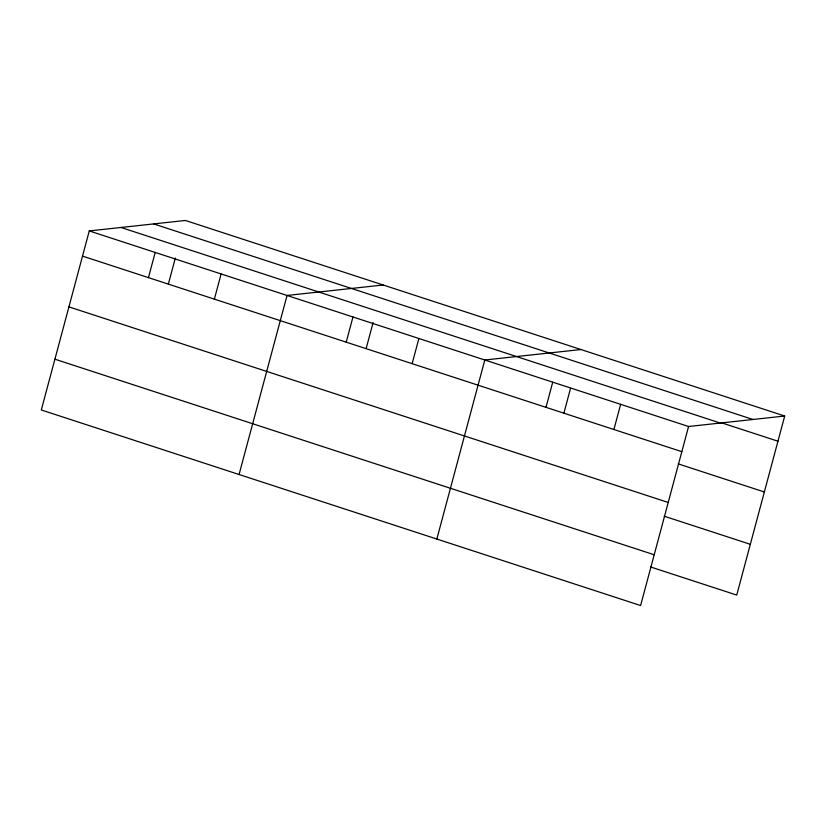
<?xml version="1.0" encoding="UTF-8"?>
<svg xmlns="http://www.w3.org/2000/svg" width="826" height="826" viewBox="0 0 826 826"><rect width="100%" height="100%" fill="white"/><g stroke="black" fill="none" stroke-linecap="round" stroke-linejoin="round"><path stroke-width="1.24" d="M784.7 416.025L185.396 220.459L89.27 230.929L41.3 409.975L640.604 605.541L688.574 426.495L784.7 416.025L736.73 595.071L650.609 566.977M148.453 277.619L155.195 252.436M168.37 284.03L175.329 258.032M214.378 299.136L221.12 273.953M239.065 474.506L287.045 295.46L383.171 285.001M346.218 342.16L352.97 316.977M366.135 348.572L373.104 322.563M412.143 363.677L418.885 338.484M436.84 539.048L484.81 360.002L580.936 349.532M545.986 407.352L552.739 382.17M563.9 413.114L570.539 388.344M613.904 429.51L620.656 404.327M153.677 223.918L752.982 419.484M720.943 422.613L777.947 441.208M120.999 227.47L720.293 423.046M89.27 230.929L688.574 426.495M82.528 256.112L681.832 451.677M678.229 463.882L764.349 491.986M68.919 306.88L668.224 502.456M664.218 516.198L750.328 544.303M54.908 359.196L654.202 554.762"/></g></svg>
